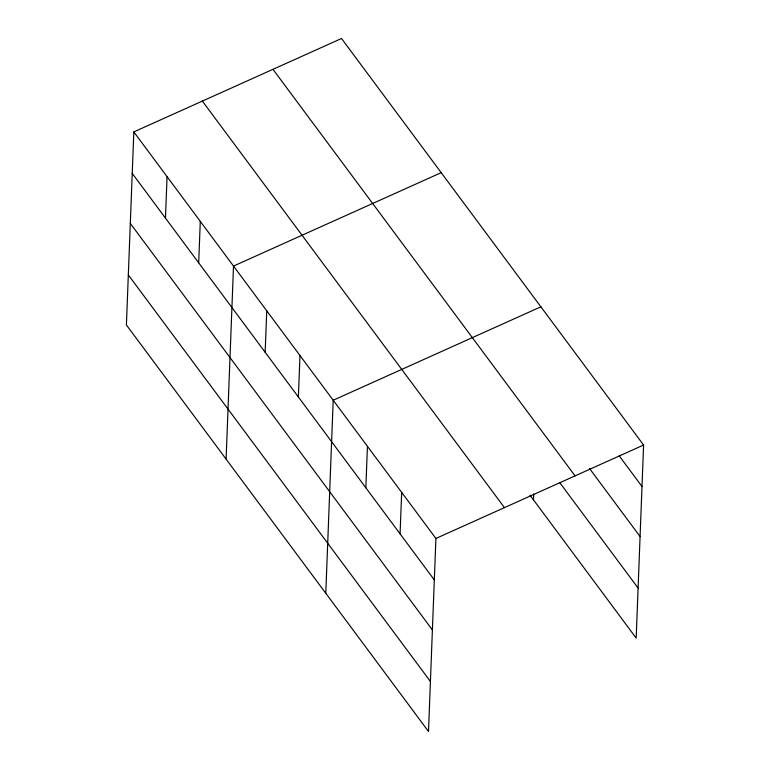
<?xml version="1.0" encoding="UTF-8"?>
<svg xmlns="http://www.w3.org/2000/svg" width="770" height="770" viewBox="0 0 770 770"><rect width="100%" height="100%" fill="white"/><g stroke="black" fill="none" stroke-linecap="round" stroke-linejoin="round"><path stroke-width="1.16" d="M133.826 131.911L126.405 324.959L428.495 731.5L435.907 538.461L133.826 131.911L341.505 38.5L643.595 445.041L636.174 638.089L529.933 495.1M165.463 218.112L167.052 176.638M198.689 262.83L200.287 221.356M226.101 459.113L233.512 266.074L441.191 172.663M265.15 352.265L266.747 310.791M298.375 396.983L299.973 355.509M325.787 593.275L333.198 400.236L540.877 306.816M365.846 487.785L367.434 446.311M400.082 533.86L401.671 492.386M533.466 499.865L533.697 493.907M435.907 538.461L643.595 445.041M619.176 455.802L641.997 486.515M589.435 468.381L640.072 536.536M272.975 69.329L575.055 475.87M559.636 482.482L638.099 588.068M202.356 101.091L504.446 507.632M132.228 173.385L434.319 579.935M130.313 223.406L432.394 629.947M128.33 274.938L430.42 681.479"/></g></svg>
